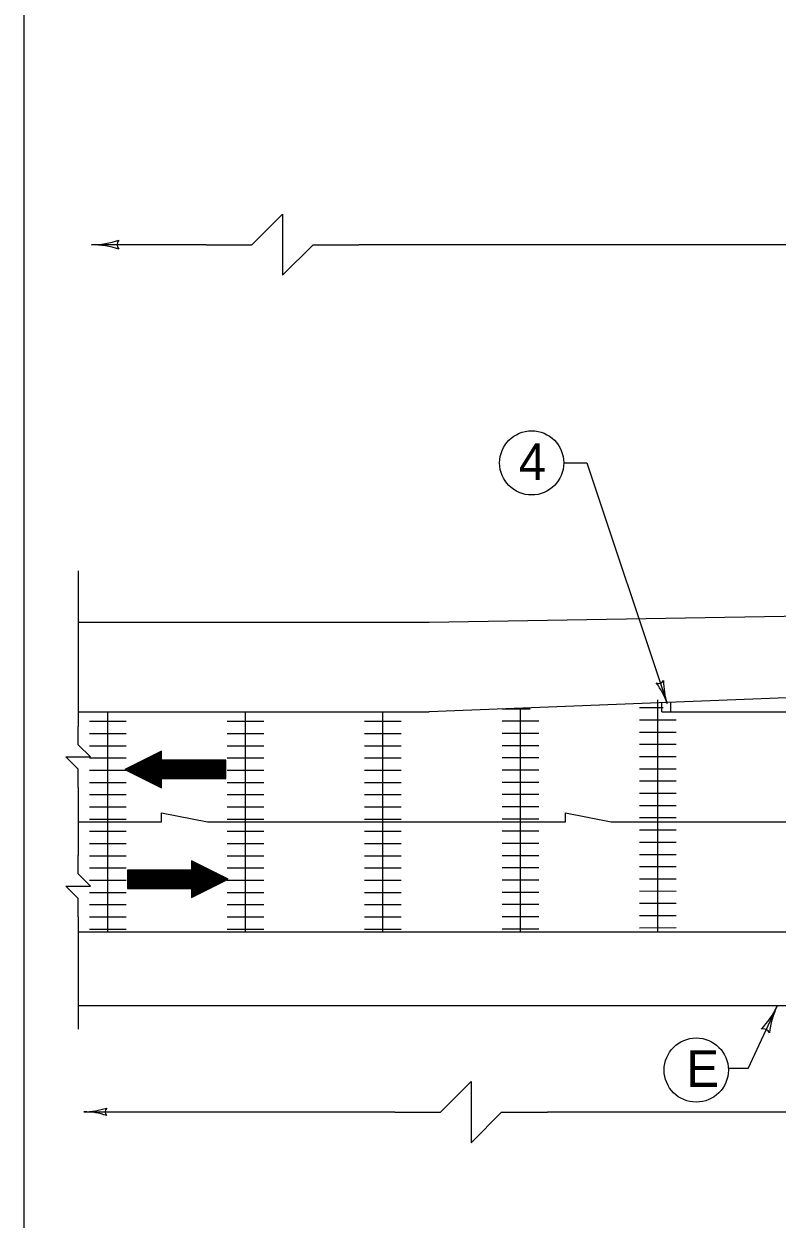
# Model space of a CAD drawing. Extents: x 997.6 to 1036.6, y 998.9 to 1022.6.
# Drawn here: x 1007 to 1011.11, y 1006.52 to 1013.04 of the extents above; entities that cross this region are included whole.
import ezdxf

# ---------------------------------------------------------------- set-up
doc = ezdxf.new("R2010")
doc.units = 0
for name, color, linetype in [('Level 1', 7, 'Continuous'), ('Level 10', 7, 'Continuous'), ('Level 11', 7, 'Continuous')]:
    doc.layers.add(name, color=color, linetype=linetype)

msp = doc.modelspace()

# ---------------------------------------------------------------- linework, layer by layer
at = {"layer": 'Level 1'}
for p, q in [((1007.9938, 1011.8324), (1007.3682, 1011.8324)), ((1011.4832, 1011.8324), (1008.8273, 1011.8324)), ((1009.9442, 1010.6424), (1010.0692, 1010.6424)), ((1010.0692, 1010.6424), (1010.5083, 1009.3303)), ((1007.2959, 1010.0546), (1007.2959, 1009.2053)), ((1021.7069, 1009.982), (1009.2093, 1009.7721)), ((1009.2093, 1009.7721), (1007.2959, 1009.7721)), ((1020.3607, 1009.7279), (1009.2093, 1009.2843)), ((1009.608, 1009.3019), (1009.7606, 1009.3019)), ((1009.708, 1008.0838), (1009.7079, 1009.3041)), ((1010.3579, 1009.3076), (1010.4868, 1009.3076)), ((1010.4579, 1009.3076), (1010.4579, 1009.3508)), ((1010.4579, 1008.0826), (1010.4579, 1009.3076)), ((1010.4785, 1009.2843), (1010.4785, 1009.3343)), ((1010.4786, 1009.2848), (1010.4786, 1009.3348)), ((1010.5285, 1009.2843), (1010.5285, 1009.3366)), ((1007.2959, 1009.2843), (1009.2096, 1009.2843)), ((1007.3579, 1009.2333), (1007.5579, 1009.2333)), ((1007.4578, 1008.0817), (1007.4579, 1009.2843)), ((1008.1079, 1009.2333), (1008.308, 1009.2333)), ((1008.2079, 1008.0843), (1008.2079, 1009.2843)), ((1008.8579, 1009.2333), (1009.0579, 1009.2333)), ((1008.9579, 1008.0817), (1008.9579, 1009.2843)), ((1009.608, 1009.2353), (1009.808, 1009.2353)), ((1010.3579, 1009.2409), (1010.5579, 1009.2409)), ((1010.4785, 1009.2843), (1012.8573, 1009.2843)), ((1007.358, 1009.1667), (1007.558, 1009.1667)), ((1008.1079, 1009.1667), (1008.308, 1009.1667)), ((1008.8579, 1009.1667), (1009.0579, 1009.1667)), ((1009.608, 1009.1686), (1009.808, 1009.1686)), ((1010.3579, 1009.1743), (1010.5579, 1009.1743)), ((1007.3579, 1009.1), (1007.5578, 1009.0999)), ((1008.1079, 1009.1), (1008.3079, 1009.1)), ((1008.8579, 1009.1), (1009.0578, 1009.1)), ((1009.608, 1009.102), (1009.8079, 1009.1019)), ((1010.3579, 1009.1076), (1010.5579, 1009.1076)), ((1007.3579, 1009.0333), (1007.5579, 1009.0333)), ((1008.1079, 1009.0333), (1008.3079, 1009.0334)), ((1008.8579, 1009.0333), (1009.0578, 1009.0334)), ((1009.608, 1009.0353), (1009.8079, 1009.0353)), ((1010.3579, 1009.0409), (1010.5579, 1009.041)), ((1007.3579, 1008.9667), (1007.5579, 1008.9667)), ((1008.1079, 1008.9667), (1008.3079, 1008.9667)), ((1008.8579, 1008.9667), (1009.0579, 1008.9667)), ((1009.608, 1008.9687), (1009.8079, 1008.9687)), ((1010.3579, 1008.9743), (1010.5579, 1008.9743)), ((1007.3579, 1008.8999), (1007.5579, 1008.9)), ((1008.108, 1008.9), (1008.3079, 1008.9)), ((1008.8579, 1008.9), (1009.0579, 1008.9)), ((1009.608, 1008.9019), (1009.808, 1008.902)), ((1010.3579, 1008.9076), (1010.5579, 1008.9076)), ((1007.2959, 1008.8719), (1007.2959, 1008.5006)), ((1009.608, 1008.8353), (1009.808, 1008.8353)), ((1010.358, 1008.8409), (1010.5579, 1008.8409)), ((1007.3579, 1008.8333), (1007.5579, 1008.8333)), ((1008.108, 1008.8333), (1008.3079, 1008.8333)), ((1008.8579, 1008.8333), (1009.0579, 1008.8333)), ((1010.358, 1008.7743), (1010.5579, 1008.7743)), ((1007.3579, 1008.7666), (1007.5579, 1008.7667)), ((1007.7509, 1008.6843), (1007.7509, 1008.7343)), ((1007.7509, 1008.7343), (1008.0009, 1008.6843)), ((1008.108, 1008.7667), (1008.3079, 1008.7667)), ((1008.8579, 1008.7666), (1009.0579, 1008.7667)), ((1009.608, 1008.7686), (1009.808, 1008.7686)), ((1009.9533, 1008.6843), (1009.9533, 1008.7343)), ((1009.9533, 1008.7343), (1010.2033, 1008.6843)), ((1010.358, 1008.7076), (1010.5579, 1008.7076)), ((1007.2959, 1008.6843), (1007.7509, 1008.6843)), ((1007.3579, 1008.7), (1007.5579, 1008.6999)), ((1008.0009, 1008.6843), (1009.9533, 1008.6843)), ((1008.108, 1008.7), (1008.3079, 1008.7)), ((1008.8579, 1008.7), (1009.0579, 1008.7)), ((1009.608, 1008.702), (1009.808, 1008.7019)), ((1010.2033, 1008.6843), (1012.9161, 1008.6843)), ((1010.358, 1008.6409), (1010.558, 1008.641)), ((1007.358, 1008.6333), (1007.5579, 1008.6333)), ((1008.108, 1008.6333), (1008.308, 1008.6334)), ((1008.858, 1008.6333), (1009.0579, 1008.6334)), ((1009.608, 1008.6353), (1009.808, 1008.6353)), ((1010.3579, 1008.5743), (1010.558, 1008.5743)), ((1007.3579, 1008.5667), (1007.5579, 1008.5667)), ((1008.1079, 1008.5667), (1008.308, 1008.5667)), ((1008.8579, 1008.5667), (1009.0579, 1008.5667)), ((1009.6079, 1008.5687), (1009.808, 1008.5687)), ((1007.3579, 1008.5), (1007.5579, 1008.5)), ((1008.1079, 1008.5), (1008.308, 1008.5)), ((1008.8579, 1008.5), (1009.0579, 1008.5)), ((1009.6079, 1008.502), (1009.808, 1008.502)), ((1010.3579, 1008.5076), (1010.558, 1008.5076)), ((1007.3579, 1008.4333), (1007.5579, 1008.4333)), ((1008.1079, 1008.4333), (1008.308, 1008.4333)), ((1008.8579, 1008.4333), (1009.0579, 1008.4333)), ((1009.6079, 1008.4353), (1009.808, 1008.4353)), ((1010.3579, 1008.4409), (1010.558, 1008.4409)), ((1007.3579, 1008.3666), (1007.5579, 1008.3666)), ((1008.1079, 1008.3667), (1008.308, 1008.3667)), ((1008.8579, 1008.3667), (1009.0579, 1008.3667)), ((1009.6079, 1008.3686), (1009.808, 1008.3686)), ((1010.3579, 1008.3743), (1010.558, 1008.3743)), ((1007.3579, 1008.3), (1007.5579, 1008.2999)), ((1008.108, 1008.3001), (1008.308, 1008.3)), ((1008.8579, 1008.3), (1009.0579, 1008.3)), ((1009.608, 1008.302), (1009.808, 1008.3019)), ((1010.358, 1008.3077), (1010.558, 1008.3076)), ((1007.3579, 1008.2333), (1007.558, 1008.2333)), ((1008.108, 1008.2333), (1008.308, 1008.2334)), ((1008.8579, 1008.2333), (1009.058, 1008.2334)), ((1009.608, 1008.2353), (1009.808, 1008.2353)), ((1010.358, 1008.2409), (1010.558, 1008.241)), ((1007.2959, 1008.1673), (1007.2959, 1007.5546)), ((1007.3579, 1008.1667), (1007.558, 1008.1667)), ((1008.108, 1008.1667), (1008.308, 1008.1667)), ((1008.8579, 1008.1667), (1009.058, 1008.1667)), ((1009.608, 1008.1687), (1009.808, 1008.1687)), ((1010.358, 1008.1743), (1010.558, 1008.1743)), ((1007.2959, 1008.0843), (1022.6136, 1008.0843)), ((1007.3579, 1008.1), (1007.5579, 1008.1)), ((1008.108, 1008.1), (1008.3079, 1008.1)), ((1008.8579, 1008.1), (1009.0579, 1008.1)), ((1009.608, 1008.102), (1009.8079, 1008.102)), ((1010.358, 1008.1076), (1010.5579, 1008.1077)), ((1014.2093, 1007.6818), (1007.2959, 1007.6818)), ((1010.949, 1007.3393), (1011.1073, 1007.6799)), ((1010.949, 1007.3393), (1010.8414, 1007.3393)), ((1007.3263, 1007.1036), (1009.022, 1007.1036)), ((1009.8554, 1007.1036), (1011.5946, 1007.1036))]:
    msp.add_line(p, q, dxfattribs=at)
for points in [[(1007.9938, 1011.8324), (1008.2438, 1011.8324), (1008.4105, 1011.9991), (1008.4105, 1011.6658), (1008.5772, 1011.8324), (1008.8272, 1011.8324)], [(1007.2959, 1008.8719), (1007.2959, 1008.9719), (1007.2293, 1009.0386), (1007.3626, 1009.0386), (1007.2959, 1009.1053), (1007.2959, 1009.2053)], [(1007.6759, 1009.0335), (1007.7505, 1009.0335)], [(1007.6858, 1009.0385), (1007.7505, 1009.0385)], [(1007.6958, 1009.0435), (1007.7505, 1009.0435)], [(1007.7058, 1009.0485), (1007.7505, 1009.0485)], [(1007.7158, 1009.0535), (1007.7505, 1009.0535)], [(1007.7258, 1009.0585), (1007.7505, 1009.0585)], [(1007.7357, 1009.0635), (1007.7505, 1009.0635)], [(1007.7457, 1009.0685), (1007.7505, 1009.0685)], [(1007.5547, 1008.9685), (1008.1005, 1008.9685)], [(1007.5563, 1008.9735), (1008.1005, 1008.9735)], [(1007.5663, 1008.9785), (1008.1005, 1008.9785)], [(1007.5763, 1008.9835), (1008.1005, 1008.9835)], [(1007.5863, 1008.9885), (1008.1005, 1008.9885)], [(1007.5963, 1008.9935), (1008.1005, 1008.9935)], [(1007.6062, 1008.9985), (1008.1005, 1008.9985)], [(1007.6162, 1009.0035), (1008.1005, 1009.0035)], [(1007.6261, 1009.0085), (1008.1005, 1009.0085)], [(1007.6361, 1009.0135), (1008.1005, 1009.0135)], [(1007.646, 1009.0185), (1008.1005, 1009.0185)], [(1007.656, 1009.0235), (1007.7505, 1009.0235)], [(1007.6659, 1009.0285), (1007.7505, 1009.0285)], [(1007.6659, 1009.0285), (1007.7505, 1009.0285)], [(1007.5647, 1008.9635), (1008.1005, 1008.9635)], [(1007.5647, 1008.9635), (1008.1005, 1008.9635)], [(1007.5747, 1008.9585), (1008.1005, 1008.9585)], [(1007.5848, 1008.9535), (1008.1005, 1008.9535)], [(1007.5948, 1008.9485), (1008.1005, 1008.9485)], [(1007.6048, 1008.9435), (1008.1005, 1008.9435)], [(1007.6148, 1008.9385), (1008.1005, 1008.9385)], [(1007.6249, 1008.9335), (1008.1005, 1008.9335)], [(1007.6349, 1008.9285), (1008.1005, 1008.9285)], [(1007.645, 1008.9235), (1008.1005, 1008.9235)], [(1007.65, 1008.921), (1008.1005, 1008.921)], [(1007.66, 1008.916), (1007.7505, 1008.916)], [(1007.6701, 1008.911), (1007.7505, 1008.911)], [(1007.6801, 1008.906), (1007.7505, 1008.906)], [(1007.6902, 1008.901), (1007.7505, 1008.901)], [(1007.7002, 1008.896), (1007.7505, 1008.896)], [(1007.7103, 1008.891), (1007.7505, 1008.891)], [(1007.7203, 1008.886), (1007.7505, 1008.886)], [(1007.7303, 1008.881), (1007.7505, 1008.881)], [(1007.7403, 1008.876), (1007.7505, 1008.876)], [(1007.7503, 1008.871), (1007.7505, 1008.871)], [(1007.2959, 1008.1673), (1007.2959, 1008.2673), (1007.2293, 1008.3339), (1007.3626, 1008.3339), (1007.2959, 1008.4006), (1007.2959, 1008.5006)], [(1007.9145, 1008.4717), (1007.9143, 1008.4717)], [(1007.9245, 1008.4667), (1007.9143, 1008.4667)], [(1007.9346, 1008.4617), (1007.9143, 1008.4617)], [(1007.9446, 1008.4567), (1007.9143, 1008.4567)], [(1007.9546, 1008.4517), (1007.9143, 1008.4517)], [(1007.9647, 1008.4467), (1007.9143, 1008.4467)], [(1008.0148, 1008.4217), (1007.5643, 1008.4217)], [(1008.0198, 1008.4192), (1007.5643, 1008.4192)], [(1008.0299, 1008.4142), (1007.5643, 1008.4142)], [(1008.0399, 1008.4092), (1007.5643, 1008.4092)], [(1008.05, 1008.4042), (1007.5643, 1008.4042)], [(1008.06, 1008.3992), (1007.5643, 1008.3992)], [(1008.0701, 1008.3942), (1007.5643, 1008.3942)], [(1008.0801, 1008.3892), (1007.5643, 1008.3892)], [(1008.0902, 1008.3842), (1007.5643, 1008.3842)], [(1008.1002, 1008.3792), (1007.5643, 1008.3792)], [(1008.1002, 1008.3792), (1007.5643, 1008.3792)], [(1007.9747, 1008.4417), (1007.9143, 1008.4417)], [(1007.9848, 1008.4367), (1007.9143, 1008.4367)], [(1007.9948, 1008.4317), (1007.9143, 1008.4317)], [(1008.0048, 1008.4267), (1007.9143, 1008.4267)], [(1008.1102, 1008.3742), (1007.5643, 1008.3742)], [(1008.1085, 1008.3692), (1007.5643, 1008.3692)], [(1008.0985, 1008.3642), (1007.5643, 1008.3642)], [(1008.0886, 1008.3592), (1007.5643, 1008.3592)], [(1008.0786, 1008.3542), (1007.5643, 1008.3542)], [(1008.0686, 1008.3492), (1007.5643, 1008.3492)], [(1008.0587, 1008.3442), (1007.5643, 1008.3442)], [(1008.0487, 1008.3392), (1007.5643, 1008.3392)], [(1008.0388, 1008.3342), (1007.5643, 1008.3342)], [(1008.0288, 1008.3292), (1007.5643, 1008.3292)], [(1008.0188, 1008.3242), (1007.5643, 1008.3242)], [(1008.0088, 1008.3192), (1007.9143, 1008.3192)], [(1007.9989, 1008.3142), (1007.9143, 1008.3142)], [(1007.9989, 1008.3142), (1007.9143, 1008.3142)], [(1007.9889, 1008.3092), (1007.9143, 1008.3092)], [(1007.979, 1008.3042), (1007.9143, 1008.3042)], [(1007.969, 1008.2992), (1007.9143, 1008.2992)], [(1007.959, 1008.2942), (1007.9143, 1008.2942)], [(1007.9491, 1008.2892), (1007.9143, 1008.2892)], [(1007.9391, 1008.2842), (1007.9143, 1008.2842)], [(1007.9292, 1008.2792), (1007.9143, 1008.2792)], [(1007.9192, 1008.2742), (1007.9143, 1008.2742)], [(1009.0221, 1007.1013), (1009.2721, 1007.1013), (1009.4388, 1007.268), (1009.4388, 1006.9347), (1009.6054, 1007.1013), (1009.8554, 1007.1013)]]:
    msp.add_lwpolyline(points, dxfattribs=at)
for points in [[(1007.5505, 1008.9706), (1007.7505, 1008.871), (1007.7505, 1008.921), (1008.1005, 1008.921), (1008.1005, 1009.0209), (1007.7505, 1009.0209), (1007.7505, 1009.0709)], [(1008.1143, 1008.3721), (1007.9143, 1008.4717), (1007.9143, 1008.4217), (1007.5643, 1008.4217), (1007.5643, 1008.3218), (1007.9143, 1008.3218), (1007.9143, 1008.2718)]]:
    msp.add_lwpolyline(points, close=True, dxfattribs=at)
for centre in [(1009.7692, 1010.6424), (1010.6667, 1007.331)]:
    msp.add_circle(centre, 0.175, dxfattribs=at)
for centre, radius, start, end in [((1007.3682, 1012.3011), 0.4687, 270, 288.66878), ((1007.5464, 1011.8323), 0.0375, 138.7746, 220.89129), ((1007.3682, 1012.3011), 0.4687, 269.98778, 270), ((1007.3682, 1011.3636), 0.4687, 71.34716, 89.99389), ((1010.4611, 1009.4713), 0.0313, 247.27721, 329.3939), ((1010.1375, 1009.2062), 0.3909, 18.50261, 37.17139), ((1010.879, 1009.4544), 0.3909, 179.84977, 198.4965), ((1010.1375, 1009.2062), 0.3909, 18.49038, 18.50261), ((1010.6822, 1007.8774), 0.4688, 316.42891, 335.07564), ((1011.5324, 1007.4824), 0.4688, 155.08175, 173.75053), ((1011.5324, 1007.4824), 0.4688, 155.06953, 155.08175), ((1011.0321, 1007.5182), 0.0375, 23.85635, 105.97304), ((1007.3264, 1007.4942), 0.3906, 269.98778, 270), ((1007.3264, 1007.4942), 0.3906, 270, 288.66878), ((1007.3264, 1006.7129), 0.3906, 71.34716, 89.99389), ((1007.4749, 1007.1035), 0.0313, 138.7746, 220.89129)]:
    msp.add_arc(centre, radius, start, end, dxfattribs=at)
at = {"layer": 'Level 10'}
msp.add_line((1007, 1021.5), (1007, 1000.5), dxfattribs=at)
at = {"layer": 'Level 11'}
msp.add_lwpolyline([(1007, 1000.5), (1035.5, 1000.5), (1035.5, 1021.5), (1007, 1021.5)], close=True, dxfattribs=at)

# ---------------------------------------------------------------- texts
at = {"layer": 'Level 1'}
for s, p in [('4', (1009.6985, 1010.5497)), ('E', (1010.6122, 1007.2394))]:
    msp.add_text(s, height=0.2, dxfattribs=at).set_placement(p)

doc.saveas('drawing.dxf')
